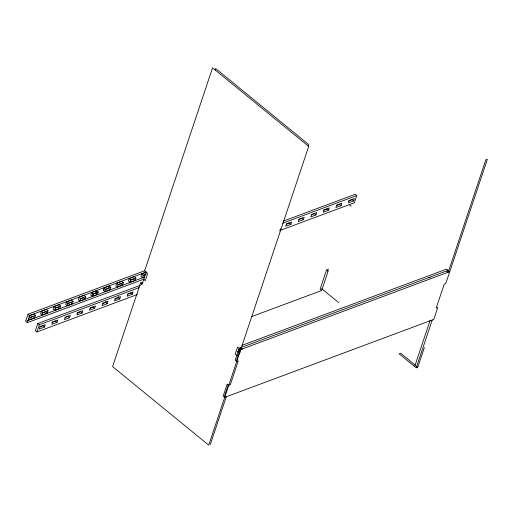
<?xml version="1.0" encoding="UTF-8"?>
<svg xmlns="http://www.w3.org/2000/svg" width="513" height="513" viewBox="0 0 513 513"><rect width="100%" height="100%" fill="white"/><g stroke="black" fill="none" stroke-linecap="round" stroke-linejoin="round"><path stroke-width="0.77" d="M144.935 270.652L28.048 314.225L25.65 321.394L27.202 322.664L144.082 279.091M27.202 322.664L29.6 315.495L146.487 271.922M28.51 318.855L29.542 319.695L30.344 317.31L35.493 315.386L33.941 314.123L28.792 316.04L30.344 317.31M29.542 319.695L34.692 317.778L35.493 315.386M41.341 311.359L40.546 313.751L42.098 315.02L47.247 313.097L48.042 310.711L46.491 309.442L41.341 311.359L42.893 312.629L48.042 310.711M140.44 285.254L37.789 323.517L35.391 330.686L36.942 331.956L137.343 294.526M42.098 315.02L42.893 312.629M36.942 331.956L39.341 324.787L138.991 287.639M44.439 327.07L45.234 324.684L40.085 326.601L39.289 328.993L44.439 327.07L42.887 325.806L39.943 326.903M53.897 306.684L53.095 309.076L54.647 310.339L59.797 308.422L60.592 306.03L59.046 304.767L53.897 306.684L55.442 307.947L60.592 306.03M54.647 310.339L55.442 307.947M56.988 322.395L57.783 320.003L52.64 321.92L51.839 324.312L56.988 322.395L55.436 321.125L51.755 322.497M66.446 302.003L65.645 304.395L67.197 305.665L72.346 303.741L73.147 301.349L71.596 300.086L66.446 302.003L67.998 303.273L73.147 301.349M67.197 305.665L67.998 303.273M69.537 317.714L70.339 315.322L65.189 317.246L64.388 319.631L69.537 317.714L67.985 316.444L65.042 317.541M78.996 297.328L78.194 299.714L79.746 300.984L84.895 299.066L85.697 296.674L84.145 295.405L78.996 297.328L80.547 298.592L85.697 296.674M79.746 300.984L80.547 298.592M82.086 313.033L82.888 310.647L77.739 312.564L76.937 314.956L82.086 313.033L80.535 311.769L76.86 313.142M91.545 292.647L90.743 295.039L92.295 296.302L97.444 294.385L98.246 291.993L96.694 290.73L91.545 292.647L93.097 293.917L98.246 291.993M92.295 296.302L93.097 293.917M92.956 294.212L95.893 293.115L96.694 290.73M94.636 308.358L95.437 305.966L90.288 307.883L89.486 310.275L94.636 308.358L93.084 307.088L90.147 308.185M103.299 290.358L104.094 287.966L109.243 286.049L110.795 287.318L109.994 289.704L104.844 291.628L103.299 290.358L108.448 288.441L109.243 286.049M104.844 291.628L105.646 289.236L110.795 287.318M102.696 303.51L105.64 302.407L106.037 301.214M107.185 303.677L107.987 301.285L102.837 303.209L102.036 305.594L107.185 303.677L105.64 302.407M116.65 283.291L115.848 285.677L117.4 286.947L122.549 285.029L123.344 282.637L121.793 281.368L116.65 283.291L118.195 284.555L123.344 282.637M117.4 286.947L118.195 284.555M114.508 299.105L118.189 297.732L118.586 296.533M119.741 298.996L120.536 296.61L115.387 298.528L114.591 300.919L119.741 298.996L118.189 297.732M129.199 278.61L128.397 281.002L129.949 282.265L135.099 280.348L135.894 277.956L134.348 276.693L129.199 278.61L130.744 279.88L135.894 277.956M129.949 282.265L130.744 279.88M132.29 294.321L133.085 291.929L127.942 293.846L127.141 296.238L132.29 294.321L130.738 293.051L127.795 294.148M143.743 279.425L145.288 280.688L147.686 273.519L144.589 270.986L212.555 67.844L308.691 146.397L208.733 445.156L112.597 366.603L140.588 282.952L142.133 284.215L146.141 272.256L141.748 273.929L140.947 276.321L142.499 277.591L144.704 276.764M142.499 277.591L143.3 275.199L146.237 274.102M141.376 284.632L142.127 282.374L140.588 282.952M215.146 70.05L215.652 68.537L308.691 144.557L308.178 146.07M224.213 397.03L228.471 384.308M236.217 361.152L240.45 348.442M279.771 230.972L280.534 228.695M210.279 444.579L226.271 396.78M290.839 224.335L291.634 221.949L286.491 223.867L285.69 226.259L290.839 224.335L289.287 223.072L286.344 224.168M303.388 219.66L304.19 217.268L299.041 219.186L298.239 221.578L303.388 219.66L301.836 218.391L298.893 219.487M315.937 214.979L316.739 212.594L311.59 214.511L310.788 216.903L315.937 214.979L314.386 213.716L311.442 214.812M328.487 210.304L329.288 207.912L324.139 209.83L323.337 212.222L328.487 210.304L326.935 209.035L323.261 210.407M341.036 205.623L341.838 203.231L336.688 205.155L335.887 207.541L341.036 205.623L339.491 204.354L336.547 205.45M327.474 271.223L328.237 268.953M349.629 205.02L351.187 206.271M321.645 290.512L328.243 270.793L326.691 269.524L320.093 289.242L321.645 290.512L251.998 316.476M353.592 200.942L354.387 198.557L349.238 200.474L348.442 202.866L353.592 200.942L352.04 199.679L348.359 201.051M283.253 221.135L355.182 194.324L356.734 195.588L354.336 202.757L280.156 230.414M414.684 366.532L430.17 320.247M447.483 272.493L448.202 270.345L446.65 269.075L242.104 345.332M415.338 365.23L400.717 353.284L399.178 353.861L416.229 367.795L432.228 319.997M416.229 367.795L417.774 367.225L424.373 347.506M282.554 223.238L356.734 195.588M30.203 317.611L33.146 316.508L34.692 317.778M42.015 313.206L45.695 311.833L47.247 313.097M55.301 308.249L58.245 307.152L59.797 308.422M67.12 303.843L70.794 302.478L72.346 303.741M80.4 298.893L83.343 297.796L84.895 299.066M118.054 284.856L120.997 283.76L122.549 285.029M130.603 280.175L133.547 279.078L135.099 280.348M143.153 275.5L145.359 274.679M27.151 320.837L144.781 276.982M448.202 270.345L239.154 348.276L235.159 360.222L236.724 361.505L238.269 360.928L230.266 384.827L228.727 385.404L227.176 384.134L223.174 396.087L224.726 397.351L433.774 319.419L437.769 307.473L436.223 308.05L444.22 284.144L445.765 283.574L487.35 159.286L485.805 159.864L448.221 272.198L446.669 270.928M428.81 277.815L430.285 277.27M449.766 271.621L240.719 349.552L237.602 347.006L235.204 354.175L236.756 355.445L239.007 354.605M242.11 349.263L239.898 350.09L238.866 349.244M239.02 350.661L240.494 350.116M240.571 351.931L239.103 352.476L237.551 351.213M321.638 288.672L338.695 302.606M416.556 366.224L417.774 367.225M240.712 347.711L242.264 348.975M141.748 273.929L143.3 275.199M108.448 288.441L109.994 289.704M104.094 287.966L105.646 289.236M95.893 293.115L97.444 294.385M28.048 314.225L29.6 315.495M37.789 323.517L39.341 324.787"/></g></svg>
